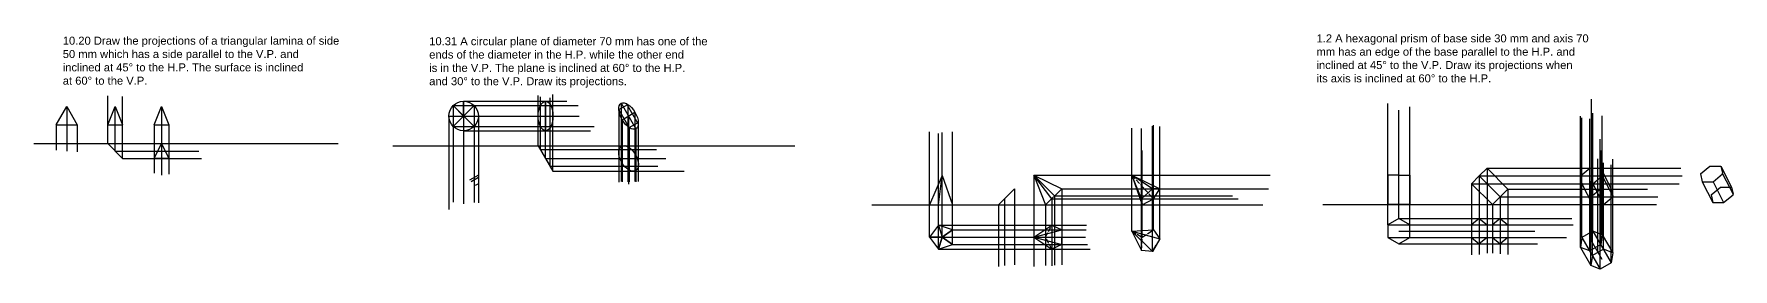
# Model space of a CAD drawing. Header units: millimetres. Extents: x 186 to 71940, y -203 to 575.
# Drawn here: x 16694 to 20722, y -155 to 403 of the extents above; entities that cross this region are included whole.
import ezdxf

# ---------------------------------------------------------------- set-up
doc = ezdxf.new("R2010")
doc.units = ezdxf.units.MM
doc.header["$MEASUREMENT"] = 0
doc.linetypes.add('ACAD_ISO02W100', pattern=[15, 12, -3])
doc.styles.get("Standard").update_dxf_attribs({"font": 'arial.ttf'})

msp = doc.modelspace()

# ---------------------------------------------------------------- linework, layer by layer
at = {"color": 1}
for p, q in [((16868.48, 142.76), (16868.48, 256.26)), ((16903.83, 107.4), (16903.83, 254.62)), ((20386.17, -88.72), (20386.17, 247.88)), ((16771.35, 230.69), (16771.35, 124.59)), ((16868.48, 187.39), (16886.15, 230.69)), ((16886.15, 125.08), (16886.15, 230.69)), ((16886.15, 230.69), (16903.83, 187.39)), ((16978.44, 187.39), (16996.12, 230.69)), ((16996.12, 230.69), (17013.8, 187.39)), ((17677.42, 208.13), (17677.42, -14.07)), ((17687.67, 232.88), (17687.67, 3.65)), ((17737.17, 232.88), (17737.17, 2.94)), ((17747.42, 208.13), (17747.42, 2.23)), ((19903.63, -50.31), (19903.63, 237.53)), ((19929.61, -35.31), (19929.61, 222.1)), ((19955.59, -50.31), (19955.59, 230.27)), ((20360.19, -103.72), (20360.19, 207.66)), ((20364, -80.31), (20364, 204.2)), ((20389.98, -65.31), (20389.98, 215.16)), ((20412.15, -73.72), (20412.15, 208.82)), ((16746.35, 187.39), (16746.35, 126.78)), ((16796.35, 187.39), (16796.35, 123.49)), ((16868.48, 187.39), (16903.83, 187.39)), ((16978.44, 187.39), (17013.8, 187.39)), ((17712.42, 173.13), (17712.42, 0.08)), ((18817.32, -79.26), (18817.32, 170.88)), ((18838.05, -50.73), (18838.05, 166.76)), ((18838.05, -107.79), (18838.05, 166.76)), ((18847.32, -79.26), (18847.32, 169.34)), ((18871.59, -61.63), (18871.59, 170.88)), ((20382.37, -112.13), (20382.37, 201.2)), ((16746.35, 142.76), (16796.35, 142.76)), ((16868.48, 142.76), (16903.83, 107.4)), ((17677.42, 137.75), (17747.42, 137.75)), ((17889.16, 137.75), (17924.16, 77.13)), ((20408.35, -97.13), (20408.35, 125.92)), ((20138.88, 84.22), (20138.88, -116.97)), ((20138.88, 84.22), (20598.28, 84.22)), ((20102.14, 47.48), (20102.14, -120.9)), ((20102.14, 47.48), (20594.22, 47.48)), ((20120.51, 65.85), (20120.51, -120.72)), ((20120.51, 65.85), (20601.17, 65.85)), ((18980.28, -2.75), (18994.93, 11.9)), ((18994.93, 11.9), (18999.45, 16.43)), ((18994.93, 11.9), (18994.93, -146.31)), ((19018.65, 35.62), (19018.65, -144.75)), ((19106.99, 11.91), (19106.99, -147.59)), ((19113.55, 18.46), (19113.55, -145.95)), ((19130.71, 35.62), (19130.71, -145.3)), ((20170.01, 16.35), (20170.01, -119.29)), ((20188.38, 34.72), (20188.38, -120.19)), ((18980.28, -2.75), (18980.28, -148.9)), ((19092.33, -2.75), (19092.33, -146.94)), ((19929.61, -35.31), (20339.93, -35.31)), ((20151.64, -2.02), (20151.64, -117.68)), ((18817.32, -79.26), (19186.57, -79.26)), ((18838.05, -50.73), (19189.2, -50.73)), ((18871.59, -61.63), (19188.21, -61.63)), ((19903.63, -50.31), (20343.36, -50.31)), ((19903.63, -80.31), (20327.36, -80.31)), ((19929.61, -65.31), (20252.28, -65.31)), ((18838.05, -107.79), (19197.73, -107.79)), ((18871.59, -96.89), (19191.82, -96.89)), ((19929.61, -95.31), (20258.41, -95.31))]:
    msp.add_line(p, q, dxfattribs=at)
at = {"color": 7, "true_color": 0xffffff}
for p, q in [((17712.42, 208.13), (17712.42, 243.13)), ((17712.42, 243.13), (17712.42, 173.13)), ((16746.35, 187.39), (16771.35, 230.69)), ((16771.35, 230.69), (16796.35, 187.39)), ((16996.12, 230.69), (16996.12, 67.84)), ((17677.42, 208.13), (17747.42, 208.13)), ((17737.17, 232.88), (17687.67, 183.38)), ((17712.42, 208.13), (17687.67, 232.88)), ((17687.67, 232.88), (17737.17, 183.38)), ((17712.42, 208.13), (17737.17, 232.88)), ((18103.5, 208.13), (18103.5, 51.53)), ((16746.35, 187.39), (16796.35, 187.39)), ((16978.44, 187.39), (16978.44, 72.5)), ((17013.8, 187.39), (17013.8, 70.31)), ((16693.75, 142.76), (17414.71, 142.76)), ((16886.15, 125.08), (17084.79, 125.08)), ((16978.44, 107.4), (16996.12, 142.76)), ((16996.12, 142.76), (17013.8, 107.4)), ((17544.63, 137.75), (18497.92, 137.75)), ((16903.83, 107.4), (17091.1, 107.4)), ((17013.8, 107.4), (16978.44, 107.4)), ((17906.66, 107.45), (18191.53, 107.45)), ((20120.51, 65.85), (20138.88, 84.22)), ((20138.88, 84.22), (20188.38, 34.72)), ((20360.19, 65.85), (20382.37, 84.22)), ((20360.19, 65.85), (20382.37, 84.22)), ((20382.37, 84.22), (20408.35, 84.22)), ((20382.37, 84.22), (20408.35, 84.22)), ((20408.35, 84.22), (20412.15, 67.55)), ((20408.35, 84.22), (20412.15, 67.55)), ((20408.35, 84.22), (20433.2, 34.72)), ((20645.25, 70.68), (20667.42, 89.05)), ((20667.42, 89.05), (20693.4, 89.05)), ((20693.4, 89.05), (20697.21, 72.38)), ((20693.4, 89.05), (20718.25, 39.55)), ((19929.61, 67.98), (19903.63, 67.98)), ((19903.63, 67.98), (19903.63, -2.02)), ((19929.61, -2.02), (19929.61, 67.98)), ((19929.61, 67.98), (19955.59, 67.98)), ((19955.59, 67.98), (19955.59, -2.02)), ((20120.51, 65.85), (20102.14, 47.48)), ((20102.14, 47.48), (20151.64, -2.02)), ((20170.01, 16.35), (20120.51, 65.85)), ((20360.19, 65.85), (20364, 47.48)), ((20360.19, 65.85), (20364, 47.48)), ((20364, 47.48), (20389.98, 47.48)), ((20364, 47.48), (20389.98, 47.48)), ((20364, 47.48), (20388.85, -2.02)), ((20389.98, 47.48), (20412.15, 65.85)), ((20389.98, 47.48), (20412.15, 65.85)), ((20389.98, 47.48), (20414.83, -2.02)), ((20412.15, 65.85), (20412.15, 67.55)), ((20412.15, 65.85), (20437, 18.05)), ((20645.25, 70.68), (20649.05, 52.31)), ((20649.05, 52.31), (20675.03, 52.31)), ((20649.05, 52.31), (20673.9, 2.81)), ((20675.03, 52.31), (20697.21, 70.68)), ((20675.03, 52.31), (20699.88, 2.81)), ((20697.21, 70.68), (20697.21, 72.38)), ((20697.21, 70.68), (20722.06, 22.88)), ((20188.38, 34.72), (20151.64, -2.02)), ((20385.04, 16.35), (20407.22, 34.72)), ((20385.04, 16.35), (20407.22, 34.72)), ((20385.04, 16.35), (20388.85, -2.02)), ((20385.04, 16.35), (20388.85, -2.02)), ((20407.22, 34.72), (20433.2, 34.72)), ((20407.22, 34.72), (20433.2, 34.72)), ((20414.83, -2.02), (20437, 16.35)), ((20414.83, -2.02), (20437, 16.35)), ((20433.2, 34.72), (20437, 18.05)), ((20433.2, 34.72), (20437, 18.05)), ((20437, 16.35), (20437, 18.05)), ((20670.1, 21.18), (20692.27, 39.55)), ((20670.1, 21.18), (20673.9, 2.81)), ((20673.9, 2.81), (20699.88, 2.81)), ((20692.27, 39.55), (20718.25, 39.55)), ((20699.88, 2.81), (20722.06, 21.18)), ((20718.25, 39.55), (20722.06, 22.88)), ((20722.06, 21.18), (20722.06, 22.88)), ((18680.48, -2.75), (19607.23, -2.75)), ((19296.58, -65.12), (19296.58, -2.75)), ((19749.14, -2.02), (20540.99, -2.02)), ((19955.59, -2.02), (19903.63, -2.02)), ((20120.51, -35.31), (20102.14, -50.31)), ((20120.51, -35.31), (20138.88, -50.31)), ((20120.51, -35.31), (20170.01, -35.31)), ((20120.51, -35.31), (20120.51, -35.31)), ((20170.01, -35.31), (20151.64, -50.31)), ((20170.01, -35.31), (20188.38, -50.31)), ((20388.85, -2.02), (20414.83, -2.02)), ((20388.85, -2.02), (20414.83, -2.02)), ((19064.05, -79.26), (19106.99, -50.73)), ((19064.05, -79.26), (19130.71, -61.63)), ((19064.05, -79.26), (19130.71, -96.89)), ((19064.05, -79.26), (19106.99, -107.79)), ((19106.99, -50.73), (19130.71, -61.63)), ((19130.71, -61.63), (19130.71, -79.26)), ((19130.71, -61.63), (19130.71, -96.89)), ((19130.71, -96.89), (19130.71, -79.26)), ((19296.58, -65.12), (19348.03, -61.88)), ((19296.58, -65.12), (19363.12, -83.18)), ((19296.58, -65.12), (19345.49, -113.72)), ((19296.58, -65.12), (19319.5, -111.3)), ((19348.03, -61.88), (19363.12, -83.18)), ((20102.14, -50.31), (20102.14, -80.31)), ((20102.14, -50.31), (20188.38, -50.31)), ((20102.14, -80.31), (20120.51, -95.31)), ((20102.14, -80.31), (20188.38, -80.31)), ((20120.51, -65.31), (20170.01, -65.31)), ((20138.88, -80.31), (20120.51, -95.31)), ((20138.88, -50.31), (20138.88, -80.31)), ((20151.64, -50.31), (20151.64, -80.31)), ((20151.64, -80.31), (20170.01, -95.31)), ((20188.38, -80.31), (20170.01, -95.31)), ((20188.38, -50.31), (20188.38, -80.31)), ((20364, -80.31), (20360.19, -103.72)), ((20389.98, -65.31), (20364, -80.31)), ((20364, -80.31), (20407.12, -155)), ((20412.15, -73.72), (20389.98, -65.31)), ((20389.98, -65.31), (20433.1, -140)), ((20412.15, -73.72), (20408.35, -97.13)), ((20412.15, -73.72), (20412.15, -73.72)), ((20412.15, -73.72), (20436.9, -116.59)), ((19130.71, -96.89), (19106.99, -107.79)), ((19345.49, -113.72), (19319.5, -111.3)), ((19363.12, -83.18), (19345.49, -113.72)), ((19345.49, -113.72), (19354.31, -98.45)), ((19363.12, -83.18), (19354.31, -98.45)), ((20120.51, -95.31), (20120.51, -95.31)), ((20120.51, -95.31), (20170.01, -95.31)), ((20382.37, -112.13), (20360.19, -103.72)), ((20360.19, -103.72), (20360.19, -103.72)), ((20360.19, -103.72), (20384.94, -146.59)), ((20408.35, -97.13), (20382.37, -112.13)), ((20386.17, -88.72), (20410.92, -131.59)), ((20414.73, -108.18), (20388.75, -123.18)), ((20436.9, -116.59), (20414.73, -108.18)), ((20436.9, -116.59), (20433.1, -140)), ((20388.75, -123.18), (20384.94, -146.59)), ((20407.12, -155), (20384.94, -146.59)), ((20433.1, -140), (20407.12, -155))]:
    msp.add_line(p, q, dxfattribs=at)
at = {"color": 7}
for p, q in [((17712.42, 243.13), (17957.31, 243.13)), ((17889.16, 137.75), (17889.16, 256.97)), ((17894.29, 128.87), (17894.29, 253.36)), ((17906.66, 107.44), (17906.66, 243.13)), ((17906.66, 243.13), (17906.66, 173.13)), ((17917.38, 88.88), (17917.38, 251.52)), ((17924.16, 77.13), (17924.16, 259.25)), ((17687.67, 232.88), (17983.97, 232.88)), ((17712.42, 208.13), (17986.73, 208.13)), ((17889.16, 208.13), (17924.16, 208.13)), ((17894.29, 232.88), (17919.03, 232.88)), ((18080.41, 223.37), (18101.84, 235.75)), ((18105.16, 180.51), (18080.41, 223.37)), ((18086, 238.44), (18121, 177.82)), ((18088.34, 199.38), (18118.65, 216.88)), ((18126.61, 189.52), (18098.94, 237.45)), ((17687.67, 183.38), (18021.66, 183.38)), ((17712.42, 173.13), (18012.93, 173.13)), ((17894.29, 183.38), (17919.03, 183.38)), ((18105.16, 180.51), (18126.59, 192.88)), ((17889.16, 137.75), (17894.29, 128.87)), ((17889.16, 137.75), (17924.16, 77.13)), ((17894.29, 128.87), (17906.66, 107.45)), ((17906.66, 107.44), (17917.38, 88.88)), ((17747.42, 67.75), (17726.27, 55.54)), ((17747.42, 61.84), (17730.68, 52.17)), ((17747.42, 47.55), (17739.67, 43.08))]:
    msp.add_line(p, q, dxfattribs=at)
at = {"color": 240, "true_color": 0xed1f24}
for p, q in [((18080.41, 223.37), (18080.41, 51.32)), ((18086, 238.44), (18086, 52.8)), ((18101.84, 235.75), (18101.84, 52.29)), ((18103.5, 208.13), (18103.5, 46.19)), ((18118.65, 216.88), (18118.65, 52.69)), ((18088.34, 199.38), (18088.34, 51.84)), ((18105.16, 180.51), (18105.16, 52.09)), ((18121, 177.82), (18121, 52.32)), ((18126.59, 192.88), (18126.59, 52.68))]:
    msp.add_line(p, q, dxfattribs=at)
at = {"color": 242, "true_color": 0xcd2027}
for p, q in [((19296.58, -65.12), (19296.58, 179.43)), ((19319.5, -111.3), (19319.5, 178.43)), ((19345.49, -113.72), (19345.49, 184.06)), ((19348.03, -61.88), (19348.03, 186.36)), ((19363.12, -83.18), (19363.12, 183.16)), ((19064.05, 67.96), (19064.05, -149.19)), ((19064.05, 67.96), (19624.43, 67.96)), ((19106.99, 11.91), (19548.67, 11.91)), ((19113.55, 18.46), (19535.36, 18.46)), ((19130.71, 35.62), (19620.62, 35.62))]:
    msp.add_line(p, q, dxfattribs=at)
at = {"color": 85, "true_color": 0x58ba48}
for p, q in [((17894.29, 128.87), (18169.78, 128.87)), ((17906.66, 107.45), (18191.52, 107.45)), ((17917.38, 88.88), (18172.76, 88.88)), ((17924.16, 77.13), (18235.58, 77.13))]:
    msp.add_line(p, q, dxfattribs=at)
at = {"color": 244, "true_color": 0x991b1e}
msp.add_line((19321.07, -79.26), (19321.07, 126.01), dxfattribs=at)
at = {"color": 2}
for p, q in [((20384.94, -146.59), (20386.17, 120.89)), ((20407.12, -155), (20407.12, 153.53)), ((20388.75, -123.18), (20388.75, 107.25)), ((20401.74, -115.68), (20401.74, 106.15)), ((20414.73, -108.18), (20414.73, 96.99)), ((20433.1, -140), (20433.1, 92.58)), ((20436.9, -116.59), (20436.9, 105.85)), ((18847.32, 67.25), (18817.32, -2.75)), ((18838.05, -2.75), (18847.32, 67.25)), ((18847.32, -2.75), (18847.32, 67.25)), ((18847.32, 67.25), (18871.59, -2.75)), ((19113.55, 18.46), (19064.05, 67.96)), ((19064.05, 67.96), (19092.33, -2.75)), ((19064.05, 67.96), (19130.71, 35.62)), ((19106.99, 11.91), (19064.05, 67.96)), ((19092.33, -2.75), (19130.71, 35.62)), ((18817.32, -2.75), (18871.59, -2.75)), ((18847.32, -79.26), (18817.32, -79.26)), ((18817.32, -79.26), (18847.32, -79.26)), ((18838.05, -50.73), (18847.32, -79.26)), ((18847.32, -79.26), (18838.05, -107.79)), ((18838.05, -107.79), (18847.32, -79.26)), ((18847.32, -79.26), (18871.59, -61.63)), ((18871.59, -61.63), (18847.32, -79.26)), ((18847.32, -79.26), (18871.59, -61.63)), ((18847.32, -79.26), (18871.59, -96.89)), ((18871.59, -96.89), (18847.32, -79.26))]:
    msp.add_line(p, q, dxfattribs=at)
for p, q in [((19296.58, 67.96), (19321.07, -2.75)), ((19296.58, 67.96), (19363.12, 35.62)), ((19319.5, 11.91), (19296.58, 67.96)), ((19345.49, 35.17), (19296.58, 67.96)), ((19345.49, 35.62), (19319.5, 11.91)), ((19319.5, 11.91), (19321.07, -2.75)), ((19321.07, -2.75), (19348.03, 11.91)), ((19363.12, 35.62), (19345.49, 35.62)), ((19348.03, 11.91), (19363.12, 35.62))]:
    msp.add_line(p, q)
at = {"linetype": 'ACAD_ISO02W100'}
msp.add_line((19296.58, 67.96), (19348.03, 11.91), dxfattribs=at)
at = {"color": 2, "true_color": 0xf1eb1f}
for p, q in [((18980.28, -2.75), (19018.65, 35.62)), ((18817.32, -2.75), (18871.59, -2.75))]:
    msp.add_line(p, q, dxfattribs=at)
at = {"color": 6}
for p, q in [((20170.01, 16.35), (20543.97, 16.35)), ((20188.38, 34.72), (20518.95, 34.72)), ((20151.64, -2.02), (20524.46, -2.02))]:
    msp.add_line(p, q, dxfattribs=at)
at = {"color": 7, "linetype": 'ACAD_ISO02W100', "true_color": 0xffffff}
for p, q in [((19064.05, -79.26), (19092.33, -79.26)), ((19092.33, -79.26), (19106.99, -50.73)), ((19106.99, -107.79), (19092.33, -79.26)), ((19296.58, -65.12), (19321.07, -79.26)), ((19319.5, -111.3), (19321.07, -79.26)), ((19321.07, -79.26), (19348.03, -61.88))]:
    msp.add_line(p, q, dxfattribs=at)
at = {"color": 7, "true_color": 0xffffff}
for points in [[(19955.59, -50.31), (19929.61, -35.31), (19903.63, -50.31), (19903.63, -80.31), (19929.61, -95.31), (19955.59, -80.31)], [(18817.32, -79.26), (18838.05, -107.79), (18871.59, -96.89), (18871.59, -61.63), (18838.05, -50.73)]]:
    msp.add_lwpolyline(points, close=True, dxfattribs=at)
msp.add_circle((17712.42, 208.13), 35, dxfattribs=at)
at = {"color": 7}
for centre, major_axis, ratio in [((17906.66, 208.13), (0, -35), 0.5), ((18103.5, 208.13), (17.5, -30.31), 0.5), ((18103.5, 107.45), (16.73, -28.98), 0.5618649)]:
    msp.add_ellipse(centre, major_axis=major_axis, ratio=ratio, dxfattribs=at)

# ---------------------------------------------------------------- texts
at = {"color": 7, "true_color": 0xffffff, "char_height": 18.971, "attachment_point": 1}
for s, width, heights, insert in [('1.2 A hexagonal prism of base side 30 mm and axis 70 \\Pmm has an edge of the base parallel to the H.P. and \\Pinclined at 45° to the V.P. Draw its projections when \\Pits axis is inclined at 60° to the H.P.', 38495.3296, [151.75], (19734.57, 401.85)), ('10.20 Draw the projections of a triangular lamina of side \\P50 mm which has a side parallel to the V.P. and \\Pinclined at 45° to the H.P. The surface is inclined \\Pat 60° to the V.P.', 33243.559, [0], (16762.02, 396.34)), ('10.31 A circular plane of diameter 70 mm has one of the \\Pends of the diameter in the H.P. while the other end \\Pis in the V.P. The plane is inclined at 60° to the H.P. \\Pand 30° to the V.P. Draw its projections.', 33243.559, [0], (17630.79, 395.07))]:
    msp.add_mtext_dynamic_manual_height_columns(s, width=width, gutter_width=94.86, heights=heights, dxfattribs=dict(at, insert=insert))

doc.saveas('drawing.dxf')
